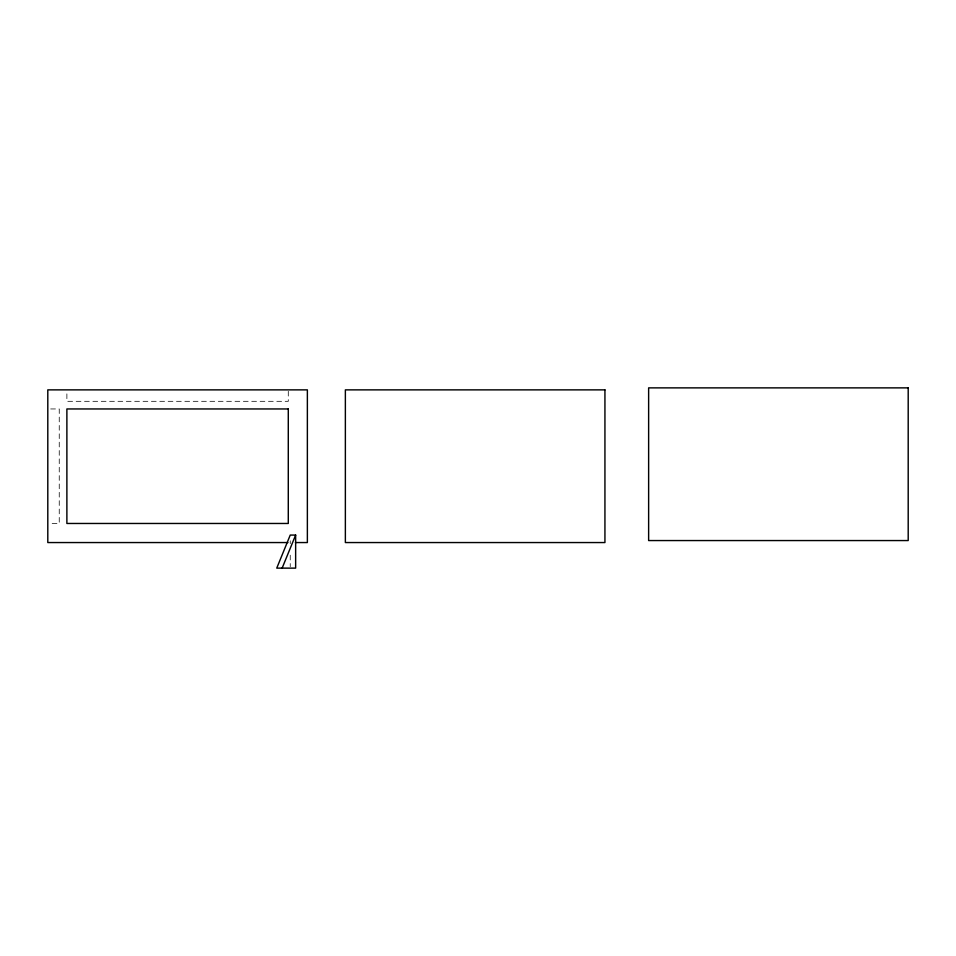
<?xml version="1.0" encoding="UTF-8"?>
<svg xmlns="http://www.w3.org/2000/svg" width="956" height="956" viewBox="0 0 956 956"><rect width="100%" height="100%" fill="white"/><g stroke="black" fill="none" stroke-linecap="round" stroke-linejoin="round"><path stroke-width="0.72" stroke-dasharray="4.78 3.58" d="M50.668 408.953L59.248 408.953L59.248 523.47L50.668 523.47M290.242 540.821L290.242 543.689M290.242 555.185L290.242 566.693M288.282 391.291L288.282 401.317L66.884 401.317L66.884 391.291"/><path stroke-width="1.43" d="M282.139 568.127L295.643 535.073L290.242 535.073L276.75 568.127L295.643 568.127L295.643 535.073M287.971 542.554L47.8 542.554L47.8 389.869L307.366 389.869L307.366 542.554L295.428 542.554M908.2 387.873L648.634 387.873L648.634 540.558L908.2 540.558L908.2 387.873M604.933 389.869L345.367 389.869L345.367 542.554L604.933 542.554L604.933 389.869M288.282 408.953L66.884 408.953L66.884 523.47L288.282 523.47L288.282 408.953"/></g></svg>
